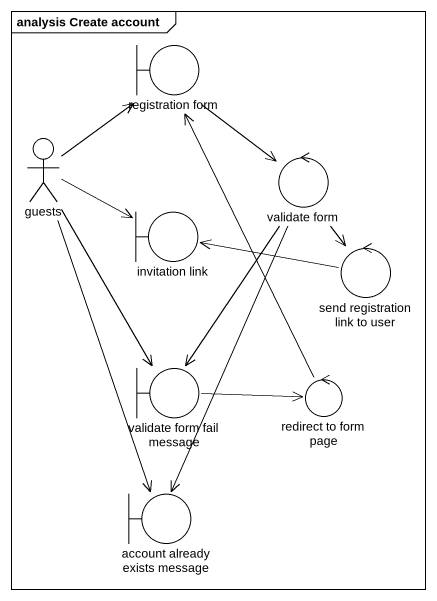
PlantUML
@startuml
mainframe analysis Create account
boundary "registration form" as registration_form
actor guests
control "validate form" as validate_form
boundary "invitation link" as invitation_link
control "send registration link to user" as send_registration_link_to
boundary "validate form fail message" as validate_form_fail_message
control "redirect to form page" as redirect_to_form_page
boundary "account already exists message" as account_already_exists
registration_form --> validate_form
guests -up-> registration_form
guests -right-> invitation_link
guests --> validate_form_fail_message
guests --> account_already_exists
validate_form --> send_registration_link_to
validate_form --> validate_form_fail_message
validate_form --> account_already_exists
send_registration_link_to -left-> invitation_link
validate_form_fail_message -right-> redirect_to_form_page
redirect_to_form_page -up-> registration_form
@enduml
